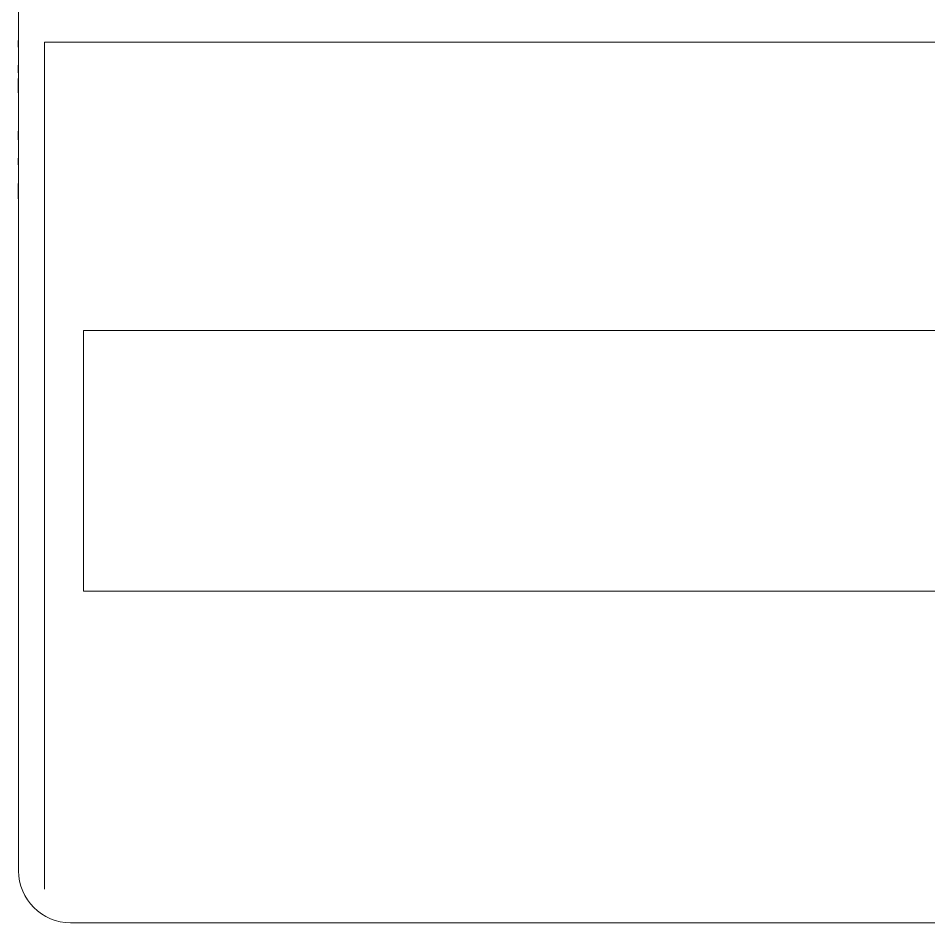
# Model space of a CAD drawing. Header units: millimetres. Extents: x -5035 to 14510, y -7775 to 12.
# Drawn here: x 1439.62 to 1474.62, y -1924.46 to -1889.67 of the extents above; entities that cross this region are included whole.
import ezdxf

# ---------------------------------------------------------------- set-up
doc = ezdxf.new("R2010")
doc.units = ezdxf.units.MM
doc.layers.add('eProC - L2', color=41, linetype='Continuous', lineweight=20)

msp = doc.modelspace()

# ---------------------------------------------------------------- linework, layer by layer
at = {"layer": 'eProC - L2', "linetype": 'Continuous'}
for p, q in [((1439.631, -1889.892), (1439.631, -1805.284)), ((1439.626, -1890.532), (1439.626, -1832.457)), ((1439.631, -1922.457), (1439.631, -1889.892)), ((1439.616, -1890.532), (1439.626, -1890.532)), ((1439.616, -1890.532), (1439.616, -1890.782)), ((1508.631, -1890.599), (1440.631, -1890.599)), ((1440.631, -1890.599), (1440.631, -1923.164)), ((1439.616, -1890.782), (1439.626, -1890.782)), ((1439.626, -1895.057), (1439.626, -1890.782)), ((1439.616, -1891.482), (1439.626, -1891.482)), ((1439.616, -1891.482), (1439.616, -1891.776)), ((1439.616, -1891.776), (1439.626, -1891.776)), ((1439.616, -1891.994), (1439.626, -1891.994)), ((1439.616, -1891.994), (1439.616, -1892.008)), ((1439.616, -1892.008), (1439.626, -1892.008)), ((1439.616, -1892.008), (1439.616, -1892.238)), ((1439.616, -1892.238), (1439.616, -1892.549)), ((1439.616, -1892.238), (1439.626, -1892.238)), ((1439.616, -1892.577), (1439.626, -1892.577)), ((1439.616, -1893.976), (1439.626, -1893.976)), ((1439.616, -1893.99), (1439.626, -1893.99)), ((1439.616, -1894.017), (1439.616, -1894.356)), ((1439.616, -1894.356), (1439.626, -1894.356)), ((1439.616, -1895.057), (1439.626, -1895.057)), ((1439.616, -1895.057), (1439.616, -1895.307)), ((1439.616, -1895.307), (1439.626, -1895.307)), ((1439.626, -1898.957), (1439.626, -1895.307)), ((1439.616, -1896.03), (1439.616, -1896.033)), ((1439.616, -1896.03), (1439.626, -1896.03)), ((1439.616, -1896.033), (1439.626, -1896.033)), ((1439.616, -1896.033), (1439.616, -1896.265)), ((1439.616, -1896.265), (1439.616, -1896.621)), ((1439.616, -1896.265), (1439.626, -1896.265)), ((1439.616, -1898.015), (1439.626, -1898.015)), ((1439.616, -1898.03), (1439.626, -1898.03)), ((1439.626, -1898.957), (1439.631, -1898.957)), ((1491.086, -1901.68), (1442.123, -1901.68)), ((1442.123, -1901.68), (1442.127, -1911.699)), ((1442.127, -1911.699), (1506.831, -1911.699)), ((1478.231, -1924.457), (1441.631, -1924.457))]:
    msp.add_line(p, q, dxfattribs=at)
msp.add_arc((1441.631, -1922.457), 2, 180, 270, dxfattribs=at)

doc.saveas('drawing.dxf')
